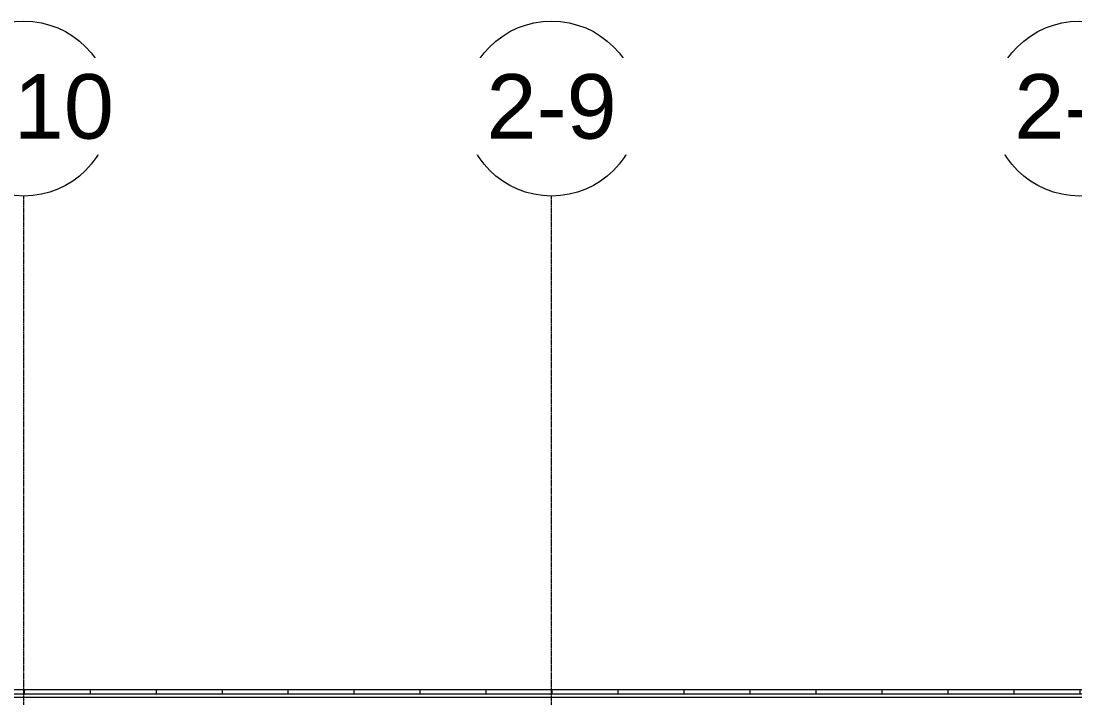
# Model space of a CAD drawing. Header units: inches. Extents: x 21386 to 98862, y -290 to 853.
# Drawn here: x 23663 to 24241, y 397 to 768 of the extents above; entities that cross this region are included whole.
import ezdxf

# ---------------------------------------------------------------- set-up
doc = ezdxf.new("R2010")
doc.units = ezdxf.units.IN
doc.header["$MEASUREMENT"] = 0
doc.linetypes.add('Grid Line 1_2_', pattern=[0.875, 0.5, -0.125, 0.125, -0.125])
for name, color, linetype, lineweight in [('A-ROOF', 132, 'Continuous', 13), ('A-ROOF-PATT', 132, 'Continuous', 13), ('S-GRID', 1, 'Continuous', 9), ('S-GRID-IDEN', 1, 'Continuous', 9)]:
    doc.layers.add(name, color=color, linetype=linetype, lineweight=lineweight)
doc.styles.add('Arial_2', font='arial.ttf', dxfattribs={"height": 35.407186})

# ---------------------------------------------------------------- blocks, each defined once
blk = doc.blocks.new('Grid - Grid Head - Circle-14747-Building Section - East_West looking North')
at = {"layer": 'S-GRID-IDEN'}
blk.add_circle((23085.89, 719.89), 48, dxfattribs=at)

msp = doc.modelspace()

# ---------------------------------------------------------------- hatches: boundary and pattern name
at = {"layer": 'A-ROOF-PATT', "lineweight": 9}
h = msp.add_hatch(dxfattribs=at)
h.set_pattern_fill('FP_3', color=8, style=0, pattern_type=2)
h.set_pattern_definition([(90, (-1.735, 1279.445), (-36.188, 2e-15), [])])
h.paths.add_polyline_path([(26284.39, 398.74), (26284.39, 401.03), (22777.64, 401.03), (22777.64, 398.74), (26276.25, 398.74)], flags=0)

# ---------------------------------------------------------------- linework, layer by layer
at = {"layer": 'A-ROOF', "color": 8, "lineweight": 9}
msp.add_line((26284.39, 401.03), (22777.64, 401.03), dxfattribs=at)
at = {"layer": 'A-ROOF', "color": 7}
for p, q in [((22777.64, 398.74), (26284.39, 398.74)), ((26271.39, 396.74), (22777.64, 396.74))]:
    msp.add_line(p, q, dxfattribs=at)
at = {"layer": 'S-GRID', "linetype": 'Grid Line 1_2_'}
for p, q in [((23664.89, -146.01), (23664.89, 671.89)), ((23664.89, -146.01), (23664.89, 671.89)), ((23954.39, -146.01), (23954.39, 671.89)), ((23954.39, -146.01), (23954.39, 671.89))]:
    msp.add_line(p, q, dxfattribs=at)

# ---------------------------------------------------------------- block references
at = {"layer": 'S-GRID-IDEN'}
for p in [(579, 0), (868.5, 0), (1158, 0)]:
    msp.add_blockref('Grid - Grid Head - Circle-14747-Building Section - East_West looking North', p, dxfattribs=at)

# ---------------------------------------------------------------- next in the draw order: texts
at = {"layer": 'S-GRID-IDEN', "char_height": 35.407, "attachment_point": 2, "line_spacing_factor": 0.938532, "style": 'Arial_2', "bg_fill": 3, "box_fill_scale": 1.25, "bg_fill_color": 0, "bg_fill_transparency": 0}
for s, insert, width in [('1-10', (23664.88, 738.77), 117.936), ('1-9', (23954.38, 738.77), 85.104), ('1-8', (24243.88, 738.77), 85.104)]:
    msp.add_mtext(s, dxfattribs=dict(at, insert=insert, width=width))

# ---------------------------------------------------------------- next in the draw order: block references
at = {"layer": 'S-GRID-IDEN'}
for p in [(579, 0), (868.5, 0), (1158, 0)]:
    msp.add_blockref('Grid - Grid Head - Circle-14747-Building Section - East_West looking North', p, dxfattribs=at)

# ---------------------------------------------------------------- next in the draw order: texts
at = {"layer": 'S-GRID-IDEN', "char_height": 35.407, "attachment_point": 2, "line_spacing_factor": 0.938532, "style": 'Arial_2', "bg_fill": 3, "box_fill_scale": 1.25, "bg_fill_color": 0, "bg_fill_transparency": 0}
for s, insert, width in [('2-10', (23664.88, 738.77), 117.936), ('2-9', (23954.38, 738.77), 85.104), ('2-8', (24243.88, 738.77), 85.104)]:
    msp.add_mtext(s, dxfattribs=dict(at, insert=insert, width=width))

doc.saveas('drawing.dxf')
